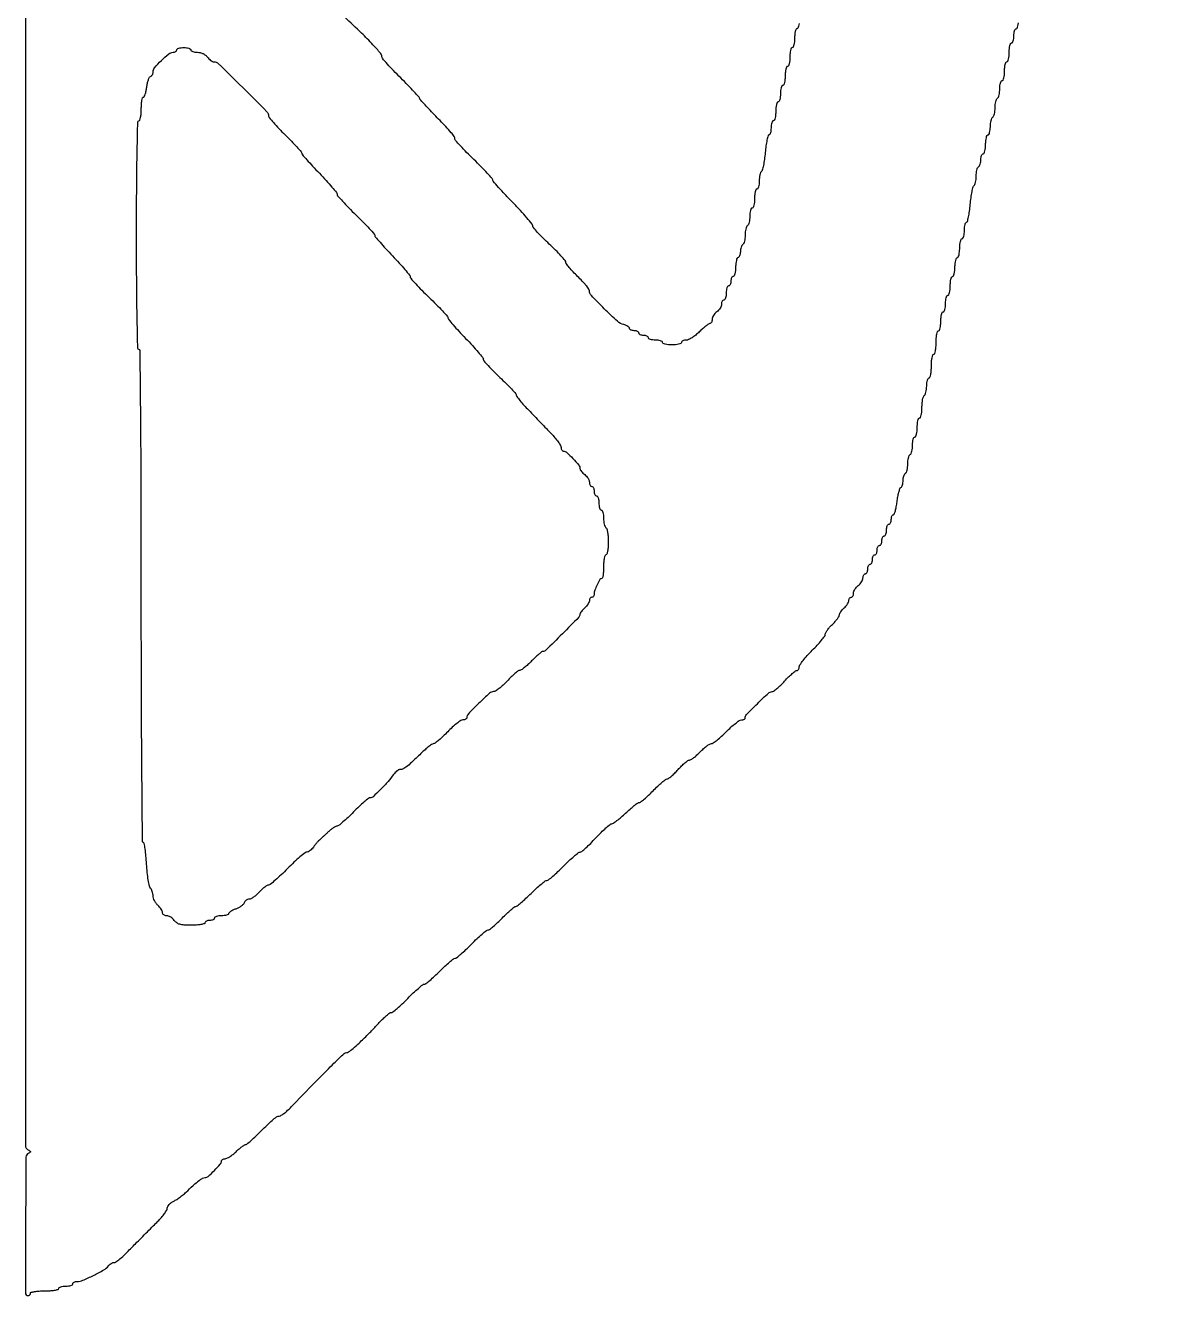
# Model space of a CAD drawing. Extents: x 70 to 555, y 277 to 2159.
# Drawn here: x 70 to 555, y 277 to 815 of the extents above; entities that cross this region are included whole.
import ezdxf

# ---------------------------------------------------------------- set-up
doc = ezdxf.new("R2010")
doc.units = 0

msp = doc.modelspace()

# ---------------------------------------------------------------- linework, layer by layer
for points in [[(69.871824, 2096.252673, 0.000001), (69.869436, 1218.5, 0.000001), (69.871824, 340.747327, 0.291392), (71.25, 338.583333, -0.029131), (71.85747, 338.255505, -0.260055), (72, 338, -0.260055), (71.85747, 337.744495, -0.029131), (71.25, 337.416667, 0.289323), (70.098124, 335.623151, 0.000875), (69.929157, 306.929034, 0.000794), (69.855771, 278.14533, 0.414495), (71, 277, 0.099038), (71.381638, 277.076342, 0.097945), (71.70625, 277.29375, 0.097945), (71.923658, 277.618362, 0.099038), (72, 278, -0.339565), (72.303225, 278.395008, -0.024068), (73.75, 278.708333, -0.025878), (75.683687, 278.928566, -0.015416), (78, 279, 0.015416), (80.316313, 279.071434, 0.025878), (82.25, 279.291667, 0.024068), (83.696775, 279.604992, 0.339565), (84, 280, -0.254951), (84.209557, 280.384262, -0.06271), (84.88125, 280.70625, -0.048861), (85.850749, 280.927234, -0.031626), (87, 281, 0.031626), (88.149251, 281.072766, 0.048861), (89.11875, 281.29375, 0.06271), (89.790443, 281.615738, 0.254951), (90, 282, -0.175128), (90.137885, 282.381596, -0.093037), (90.529824, 282.70625, -0.073259), (91.113619, 282.925979, -0.053482), (91.803656, 283, 0.100743), (94.169662, 283.481605, 0.014452), (98.682283, 285.554019, 0.015046), (103.065817, 287.889379, 0.089859), (105.040236, 289.548481, -0.034084), (105.569087, 290.103938, -0.035612), (106.161202, 290.573616, -0.038085), (106.728329, 290.900795, -0.112251), (107.164651, 291, 0.145768), (108.268411, 291.328772, 0.031524), (109.880707, 292.534272, 0.018007), (112.29741, 294.74564, 0.003338), (116.565838, 299, -0.00027), (118.942575, 301.398153, -0.000197), (121.58497, 304.059375, -0.000199), (124.091027, 306.579283, -0.000441), (126.006085, 308.5, 0.018221), (127.535744, 310.147362, 0.022682), (128.827538, 311.789425, 0.021772), (129.769056, 313.233793, 0.134443), (130.00067, 314.08102, -0.135607), (130.195004, 314.78554, -0.0525), (130.808009, 315.602679, -0.046983), (131.6979, 316.396459, -0.042447), (132.75, 317.040979, 0.030474), (134.028361, 317.782662, 0.013453), (135.626159, 318.907866, 0.013257), (137.260933, 320.194983, 0.017376), (138.679477, 321.459958, -0.005371), (141.751216, 324.334462, -0.024348), (143.637878, 325.900534, -0.042718), (144.981821, 326.740767, -0.118895), (146.056584, 327, 0.185477), (147.370416, 327.504735, 0.015847), (150.019983, 330.049691, 0.016068), (152.500223, 332.756698, 0.179278), (153, 334.105755, -0.165145), (153.115831, 334.446884, -0.095586), (153.443299, 334.737316, -0.076618), (153.931895, 334.933601, -0.057328), (154.509102, 335, 0.118124), (155.28917, 335.186897, 0.025709), (156.497048, 335.88125, 0.025435), (157.844853, 336.851604, 0.021972), (159.157416, 338, -0.013368), (160.425914, 339.148961, -0.017819), (161.640935, 340.11875, -0.015183), (162.688025, 340.846886, -0.145326), (163.203694, 341, 0.17657), (163.76677, 341.205244, 0.006044), (165.574273, 342.7625, 0.010686), (167.677535, 344.700857, 0.007181), (170, 347, -0.008679), (172.336124, 349.298852, -0.012611), (174.481692, 351.2375, -0.008191), (176.321587, 352.76588, -0.170832), (176.986826, 353, 0.12169), (178.025873, 353.256684, 0.040546), (179.358625, 354.10236, 0.02839), (181.054434, 355.540134, 0.010225), (183.302818, 357.766389, -0.001061), (194.416822, 369.181872, -0.005385), (200.69228, 375.463445, -0.003637), (204.961784, 379.585587, -0.192466), (205.998491, 380, 0.160352), (206.912211, 380.300768, 0.015618), (208.764455, 381.759876, 0.013959), (211.338422, 384.046631, 0.004275), (215.099379, 387.641667, 0.00989), (215.640953, 388.189536, 0.001043), (216.877395, 389.496302, 0.00129), (218.342947, 391.059758, 0.001035), (219.912645, 392.75, -0.013347), (221.500807, 394.377839, -0.018215), (223.021647, 395.751562, -0.015192), (224.336687, 396.788728, -0.160719), (224.976979, 397, 0.169743), (225.661132, 397.239151, 0.00861), (227.507676, 398.7625, 0.012966), (229.661275, 400.701202, 0.008963), (232, 403, -0.008689), (234.33622, 405.29885, -0.012624), (236.482084, 407.2375, -0.008207), (238.322222, 408.765692, -0.170791), (238.988162, 409, 0.166812), (239.647728, 409.226345, 0.009234), (241.367041, 410.615625, 0.013452), (243.373058, 412.392853, 0.009374), (245.543305, 414.5, -0.009007), (247.710438, 416.60721, -0.013002), (249.706849, 418.384375, -0.008689), (251.417974, 419.7794, -0.168211), (252.055143, 420, 0.172095), (252.698261, 420.228111, 0.007708), (254.530637, 421.7625, 0.012196), (256.666889, 423.701085, 0.008349), (259, 426, -0.008857), (261.337757, 428.298818, -0.012834), (263.488365, 430.2375, -0.008454), (265.332416, 431.762706, -0.170148), (266.009544, 432, 0.164134), (266.667878, 432.222093, 0.011198), (268.231366, 433.46875, 0.015068), (270.052807, 435.084589, 0.010692), (272, 437, -0.008926), (273.933756, 438.91568, -0.012932), (275.713834, 440.53125, -0.008546), (277.240538, 441.801685, -0.17087), (277.803903, 442, 0.170593), (278.378882, 442.202055, 0.007019), (280.091939, 443.615625, 0.011519), (282.089688, 445.392605, 0.007848), (284.281737, 447.5, -0.009587), (286.488783, 449.607089, -0.013681), (288.532847, 451.384375, -0.009571), (290.283922, 452.769383, -0.16396), (290.96829, 453, 0.169482), (291.656961, 453.240339, 0.008712), (293.505124, 454.7625, 0.01305), (295.66065, 456.701215, 0.009031), (298, 459, -0.009115), (300.340125, 461.298769, -0.013155), (302.498041, 463.2375, -0.008837), (304.348221, 464.7582, -0.169159), (305.042482, 465, 0.174791), (305.727179, 465.246902, 0.009577), (307.485742, 466.7625, 0.013928), (309.532366, 468.701245, 0.009655), (311.740517, 471, -0.009864), (313.950482, 473.298718, -0.014185), (316.002695, 475.2375, -0.009894), (317.766209, 476.749699, -0.173984), (318.463754, 477, 0.151908), (319.150006, 477.21342, 0.012656), (320.675616, 478.321875, 0.015967), (322.453854, 479.776336, 0.011634), (324.338659, 481.5, -0.010354), (326.21399, 483.223836, -0.014515), (327.963197, 484.678125, -0.010753), (329.460857, 485.800343, -0.156652), (330.082483, 486, 0.166753), (330.704198, 486.213276, 0.010156), (332.252792, 487.46875, 0.014249), (334.058067, 489.084486, 0.010002), (336, 491, -0.010193), (337.943386, 492.915485, -0.014477), (339.753131, 494.53125, -0.010444), (341.305778, 495.784227, -0.166027), (341.937679, 496, 0.162537), (342.537316, 496.200216, 0.015643), (343.753161, 497.175, 0.018612), (345.156975, 498.467923, 0.013642), (346.618965, 500, -0.015153), (348.089676, 501.531921, -0.020219), (349.520002, 502.825, -0.017881), (350.765084, 503.789031, -0.157047), (351.420196, 504, 0.144937), (352.070163, 504.192452, 0.019203), (353.255345, 505.028125, 0.020947), (354.614111, 506.159723, 0.016176), (356, 507.5, -0.018591), (357.399146, 508.840085, -0.023191), (358.797908, 509.971875, -0.022353), (360.03118, 510.796216, -0.136976), (360.761091, 511, 0.155424), (361.539886, 511.248079, 0.014713), (363.158383, 512.46875, 0.017706), (365.034825, 514.084922, 0.013033), (367, 516, -0.014872), (368.979434, 517.914836, -0.019632), (370.899241, 519.53125, -0.01738), (372.565077, 520.735143, -0.148845), (373.435076, 521, 0.051066), (374.033871, 521.061316, 0.07101), (374.540304, 521.243811, 0.091085), (374.880786, 521.513182, 0.18192), (375, 521.829994, -0.195632), (375.586, 523.270386, -0.005999), (380.213466, 527.90371, -0.006114), (384.94496, 532.417056, -0.189619), (386.426832, 533, 0.160897), (387.102233, 533.223117, 0.015088), (388.493981, 534.321875, 0.018137), (390.103885, 535.776399, 0.013278), (391.786065, 537.5, -0.011407), (393.455927, 539.223834, -0.016025), (395.02819, 540.678125, -0.012249), (396.381551, 541.79486, -0.167901), (396.975225, 542, 0.146794), (397.366023, 542.11726, 0.099102), (397.698972, 542.447011, 0.082908), (397.923414, 542.939996, 0.065542), (398, 543.521739, -0.152878), (398.272211, 544.391221, -0.014414), (399.615625, 546.212092, -0.017404), (401.393423, 548.325907, -0.012832), (403.5, 550.543478, 0.010909), (405.606879, 552.744359, 0.015258), (407.384375, 554.807134, 0.011547), (408.75115, 556.576807, 0.159981), (409, 557.334648, -0.13195), (409.181205, 558.009333, -0.024856), (409.88125, 559.090828, -0.025026), (410.851474, 560.304916, -0.020642), (412, 561.5, 0.018561), (413.148655, 562.685309, 0.023231), (414.11875, 563.870031, 0.022362), (414.825717, 564.914681, 0.138433), (415, 565.532104, -0.115458), (415.132608, 566.098718, -0.033308), (415.5875, 566.881566, -0.031585), (416.234557, 567.721988, -0.028997), (417, 568.5, 0.033439), (417.765355, 569.29186, 0.034148), (418.4125, 570.173392, 0.036283), (418.863329, 571.01364, 0.105367), (419, 571.654988, -0.072708), (419.075135, 572.168952, -0.087472), (419.29375, 572.604903, -0.100499), (419.618656, 572.896341, -0.133491), (420, 573, 0.173062), (420.381567, 573.136147, 0.093597), (420.70625, 573.522652, 0.073949), (420.925933, 574.098578, 0.054248), (421, 574.779241, -0.091287), (421.144747, 575.565449, -0.047927), (421.5875, 576.459276, -0.045499), (422.234851, 577.316802, -0.052224), (423, 578, 0.052224), (423.765149, 578.683198, 0.045499), (424.4125, 579.540724, 0.047927), (424.855253, 580.434551, 0.091287), (425, 581.220759, -0.054248), (425.074067, 581.901422, -0.073949), (425.29375, 582.477348, -0.093597), (425.618433, 582.863853, -0.173062), (426, 583, 0.191087), (426.381882, 583.151477, 0.088204), (426.70625, 583.5875, 0.068025), (426.926307, 584.234582, 0.048028), (427, 585, -0.048028), (427.073693, 585.765418, -0.068025), (427.29375, 586.4125, -0.088204), (427.618118, 586.848523, -0.191087), (428, 587, 0.191087), (428.381882, 587.151477, 0.088204), (428.70625, 587.5875, 0.068025), (428.926307, 588.234582, 0.048028), (429, 589, -0.048028), (429.073693, 589.765418, -0.068025), (429.29375, 590.4125, -0.088204), (429.618118, 590.848523, -0.191087), (430, 591, 0.191087), (430.381882, 591.151477, 0.088204), (430.70625, 591.5875, 0.068025), (430.926307, 592.234582, 0.048028), (431, 593, -0.048028), (431.073693, 593.765418, -0.068025), (431.29375, 594.4125, -0.088204), (431.618118, 594.848523, -0.191087), (432, 595, 0.191087), (432.381882, 595.151477, 0.088204), (432.70625, 595.5875, 0.068025), (432.926307, 596.234582, 0.048028), (433, 597, -0.048028), (433.073693, 597.765418, -0.068025), (433.29375, 598.4125, -0.088204), (433.618118, 598.848523, -0.191087), (434, 599, 0.226478), (434.382936, 599.182831, 0.074992), (434.70625, 599.734375, 0.057076), (434.926884, 600.542644, 0.038131), (435, 601.5, -0.038131), (435.073116, 602.457356, -0.057076), (435.29375, 603.265625, -0.074992), (435.617064, 603.817169, -0.226478), (436, 604, 0.191087), (436.381882, 604.151477, 0.088204), (436.70625, 604.5875, 0.068025), (436.926307, 605.234582, 0.048028), (437, 606, -0.042306), (437.064903, 606.765692, -0.061925), (437.259903, 607.4125, -0.081332), (437.546453, 607.851003, -0.210446), (437.884777, 608, 0.312368), (438.265488, 608.263561, 0.020233), (438.710931, 609.610995, 0.023724), (439.128207, 611.382153, 0.014911), (439.454764, 613.484237, -0.014321), (439.785015, 615.626772, -0.019739), (440.211885, 617.526321, -0.016755), (440.670792, 619.041838, -0.174151), (441.069987, 619.543254, 0.13475), (441.427816, 619.927871, 0.044205), (441.726809, 620.648895, 0.040302), (441.93138, 621.546078, 0.035921), (442, 622.5, -0.038534), (442.073871, 623.457084, -0.041947), (442.29375, 624.363811, -0.04604), (442.615613, 625.096789, -0.128561), (443, 625.5, 0.158284), (443.38656, 625.955916, 0.036095), (443.70625, 626.929939, 0.033884), (443.926564, 628.159953, 0.02738), (444, 629.5, -0.02738), (444.073436, 630.840047, -0.033884), (444.29375, 632.070061, -0.036095), (444.61344, 633.044084, -0.158284), (445, 633.5, 0.159713), (445.386693, 633.95866, 0.035556), (445.70625, 634.947275, 0.033489), (445.926586, 636.196361, 0.026918), (446, 637.559017, -0.027497), (446.072564, 638.877484, -0.043243), (446.29375, 639.989211, -0.053437), (446.614478, 640.770364, -0.275259), (447, 641, 0.295869), (447.387127, 641.251055, 0.04382), (447.70625, 642.175, 0.037669), (447.92761, 643.467056, 0.023598), (448, 645, -0.023598), (448.07239, 646.532944, -0.037669), (448.29375, 647.825, -0.04382), (448.612873, 648.748945, -0.295869), (449, 649, 0.308946), (449.388352, 649.26528, 0.037703), (449.70625, 650.304539, 0.03416), (449.927706, 651.738865, 0.021227), (450, 653.440983, -0.02093), (450.073113, 655.186816, -0.027868), (450.29375, 656.758975, -0.027581), (450.611109, 658.000298, -0.179846), (451, 658.5, 0.159713), (451.386693, 658.95866, 0.035556), (451.70625, 659.947275, 0.033489), (451.926586, 661.196361, 0.026918), (452, 662.559017, -0.027497), (452.072564, 663.877484, -0.043243), (452.29375, 664.989211, -0.053437), (452.614478, 665.770364, -0.275259), (453, 666, 0.322437), (453.389817, 666.280551, 0.031449), (453.70625, 667.46875, 0.03053), (453.927795, 669.083446, 0.01883), (454, 671, -0.01883), (454.072205, 672.916554, -0.03053), (454.29375, 674.53125, -0.031449), (454.610183, 675.719449, -0.322437), (455, 676, 0.322437), (455.389817, 676.280551, 0.031449), (455.70625, 677.46875, 0.03053), (455.927795, 679.083446, 0.01883), (456, 681, -0.01883), (456.072205, 682.916554, -0.03053), (456.29375, 684.53125, -0.031449), (456.610183, 685.719449, -0.322437), (457, 686, 0.295869), (457.387127, 686.251055, 0.04382), (457.70625, 687.175, 0.037669), (457.92761, 688.467056, 0.023598), (458, 690, -0.023598), (458.07239, 691.532944, -0.037669), (458.29375, 692.825, -0.04382), (458.612873, 693.748945, -0.295869), (459, 694, 0.277684), (459.385692, 694.232098, 0.052312), (459.70625, 695.028125, 0.042582), (459.927458, 696.158889, 0.027026), (460, 697.5, -0.027026), (460.072542, 698.841111, -0.042582), (460.29375, 699.971875, -0.052312), (460.614308, 700.767902, -0.277684), (461, 701, 0.295869), (461.387127, 701.251055, 0.04382), (461.70625, 702.175, 0.037669), (461.92761, 703.467056, 0.023598), (462, 705, -0.023598), (462.07239, 706.532944, -0.037669), (462.29375, 707.825, -0.04382), (462.612873, 708.748945, -0.295869), (463, 709, 0.295869), (463.387127, 709.251055, 0.04382), (463.70625, 710.175, 0.037669), (463.92761, 711.467056, 0.023598), (464, 713, -0.023598), (464.07239, 714.532944, -0.037669), (464.29375, 715.825, -0.04382), (464.612873, 716.748945, -0.295869), (465, 717, 0.295869), (465.387127, 717.251055, 0.04382), (465.70625, 718.175, 0.037669), (465.92761, 719.467056, 0.023598), (466, 721, -0.023598), (466.07239, 722.532944, -0.037669), (466.29375, 723.825, -0.04382), (466.612873, 724.748945, -0.295869), (467, 725, 0.277684), (467.385692, 725.232098, 0.052312), (467.70625, 726.028125, 0.042582), (467.927458, 727.158889, 0.027026), (468, 728.5, -0.023804), (468.063892, 729.841314, -0.037969), (468.259238, 730.971875, -0.044343), (468.540953, 731.779491, -0.294753), (468.882512, 732, 0.34095), (469.259974, 732.291248, 0.012007), (469.712053, 734.201165, 0.017795), (470.13441, 736.620657, 0.010951), (470.467207, 739.493327, -0.010635), (470.802712, 742.405427, -0.015526), (471.231994, 744.951661, -0.01093), (471.693226, 747.014879, -0.196323), (472.084695, 747.552344, 0.165524), (472.439156, 747.982566, 0.033322), (472.731129, 748.945315, 0.031878), (472.932883, 750.16371, 0.025097), (473, 751.5, -0.02738), (473.073436, 752.840047, -0.033884), (473.29375, 754.070061, -0.036095), (473.61344, 755.044084, -0.158284), (474, 755.5, 0.130646), (474.384508, 755.906663, 0.045439), (474.70625, 756.653525, 0.041396), (474.926158, 757.57934, 0.037634), (475, 758.559017, -0.039081), (475.07317, 759.49372, -0.058208), (475.29375, 760.282961, -0.076538), (475.617207, 760.820624, -0.222681), (476, 761, 0.295869), (476.387127, 761.251055, 0.04382), (476.70625, 762.175, 0.037669), (476.92761, 763.467056, 0.023598), (477, 765, -0.023598), (477.07239, 766.532944, -0.037669), (477.29375, 767.825, -0.04382), (477.612873, 768.748945, -0.295869), (478, 769, 0.275259), (478.385522, 769.229636, 0.053437), (478.70625, 770.010789, 0.043243), (478.927436, 771.122516, 0.027497), (479, 772.440983, -0.026918), (479.073414, 773.803639, -0.033489), (479.29375, 775.052725, -0.035556), (479.613307, 776.04134, -0.159713), (480, 776.5, 0.158284), (480.38656, 776.955916, 0.036095), (480.70625, 777.929939, 0.033884), (480.926564, 779.159953, 0.02738), (481, 780.5, -0.02738), (481.073436, 781.840047, -0.033884), (481.29375, 783.070061, -0.036095), (481.61344, 784.044084, -0.158284), (482, 784.5, 0.159713), (482.386693, 784.95866, 0.035556), (482.70625, 785.947275, 0.033489), (482.926586, 787.196361, 0.026918), (483, 788.559017, -0.027497), (483.072564, 789.877484, -0.043243), (483.29375, 790.989211, -0.053437), (483.614478, 791.770364, -0.275259), (484, 792, 0.295869), (484.387127, 792.251055, 0.04382), (484.70625, 793.175, 0.037669), (484.92761, 794.467056, 0.023598), (485, 796, -0.023598), (485.07239, 797.532944, -0.037669), (485.29375, 798.825, -0.04382), (485.612873, 799.748945, -0.295869), (486, 800, 0.295869), (486.387127, 800.251055, 0.04382), (486.70625, 801.175, 0.037669), (486.92761, 802.467056, 0.023598), (487, 804, -0.023598), (487.07239, 805.532944, -0.037669), (487.29375, 806.825, -0.04382), (487.612873, 807.748945, -0.295869), (488, 808, 0.254951), (488.384262, 808.209557, 0.06271), (488.70625, 808.88125, 0.048861), (488.927234, 809.850749, 0.031626), (489, 811, -0.031626), (489.072766, 812.149251, -0.048861), (489.29375, 813.11875, -0.06271), (489.615738, 813.790443, -0.254951), (490, 814, 0.295869), (490.387127, 814.251055, 0.04382), (490.70625, 815.175, 0.037669), (490.92761, 816.467056, 0.023598)], [(397.927458, 816.158889, -0.042582), (397.70625, 815.028125, -0.052312), (397.385692, 814.232098, -0.277684), (397, 814, 0.295869), (396.612873, 813.748945, 0.04382), (396.29375, 812.825, 0.037669), (396.07239, 811.532944, 0.023598), (396, 810, -0.023598), (395.92761, 808.467056, -0.037669), (395.70625, 807.175, -0.04382), (395.387127, 806.251055, -0.295869), (395, 806, 0.295869), (394.612873, 805.748945, 0.04382), (394.29375, 804.825, 0.037669), (394.07239, 803.532944, 0.023598), (394, 802, -0.023598), (393.92761, 800.467056, -0.037669), (393.70625, 799.175, -0.04382), (393.387127, 798.251055, -0.295869), (393, 798, 0.295869), (392.612873, 797.748945, 0.04382), (392.29375, 796.825, 0.037669), (392.07239, 795.532944, 0.023598), (392, 794, -0.023598), (391.92761, 792.467056, -0.037669), (391.70625, 791.175, -0.04382), (391.387127, 790.251055, -0.295869), (391, 790, 0.277684), (390.614308, 789.767902, 0.052312), (390.29375, 788.971875, 0.042582), (390.072542, 787.841111, 0.027026), (390, 786.5, -0.027026), (389.927458, 785.158889, -0.042582), (389.70625, 784.028125, -0.052312), (389.385692, 783.232098, -0.277684), (389, 783, 0.295869), (388.612873, 782.748945, 0.04382), (388.29375, 781.825, 0.037669), (388.07239, 780.532944, 0.023598), (388, 779, -0.023598), (387.92761, 777.467056, -0.037669), (387.70625, 776.175, -0.04382), (387.387127, 775.251055, -0.295869), (387, 775, 0.254951), (386.615738, 774.790443, 0.06271), (386.29375, 774.11875, 0.048861), (386.072766, 773.149251, 0.031626), (386, 772, -0.02784), (385.935948, 770.850522, -0.04372), (385.740762, 769.88125, -0.054246), (385.457609, 769.201098, -0.273511), (385.117488, 769, 0.34095), (384.740026, 768.708752, 0.012007), (384.287947, 766.798835, 0.017795), (383.86559, 764.379343, 0.010951), (383.532793, 761.506673, -0.010635), (383.197288, 758.594573, -0.015526), (382.768006, 756.048339, -0.01093), (382.306774, 753.985121, -0.196323), (381.915305, 753.447656, 0.166917), (381.560713, 753.01489, 0.032777), (381.268871, 752.037349, 0.03149), (381.067097, 750.799886, 0.024673), (381, 749.440983, -0.027497), (380.927436, 748.122516, -0.043243), (380.70625, 747.010789, -0.053437), (380.385522, 746.229636, -0.275259), (380, 746, 0.295869), (379.612873, 745.748945, 0.04382), (379.29375, 744.825, 0.037669), (379.07239, 743.532944, 0.023598), (379, 742, -0.023598), (378.92761, 740.467056, -0.037669), (378.70625, 739.175, -0.04382), (378.387127, 738.251055, -0.295869), (378, 738, 0.275259), (377.614478, 737.770364, 0.053437), (377.29375, 736.989211, 0.043243), (377.072564, 735.877484, 0.027497), (377, 734.559017, -0.026918), (376.926586, 733.196361, -0.033489), (376.70625, 731.947275, -0.035556), (376.386693, 730.95866, -0.159713), (376, 730.5, 0.158284), (375.61344, 730.044084, 0.036095), (375.29375, 729.070061, 0.033884), (375.073436, 727.840047, 0.02738), (375, 726.5, -0.02738), (374.926564, 725.159953, -0.033884), (374.70625, 723.929939, -0.036095), (374.38656, 722.955916, -0.158284), (374, 722.5, 0.130646), (373.615492, 722.093337, 0.045439), (373.29375, 721.346475, 0.041396), (373.073842, 720.42066, 0.037634), (373, 719.440983, -0.039081), (372.92683, 718.50628, -0.058208), (372.70625, 717.717039, -0.076538), (372.382793, 717.179376, -0.222681), (372, 717, 0.295869), (371.612873, 716.748945, 0.04382), (371.29375, 715.825, 0.037669), (371.07239, 714.532944, 0.023598), (371, 713, -0.023598), (370.92761, 711.467056, -0.037669), (370.70625, 710.175, -0.04382), (370.387127, 709.251055, -0.295869), (370, 709, 0.191087), (369.618118, 708.848523, 0.088204), (369.29375, 708.4125, 0.068025), (369.073693, 707.765418, 0.048028), (369, 707, -0.048028), (368.926307, 706.234582, -0.068025), (368.70625, 705.5875, -0.088204), (368.381882, 705.151477, -0.191087), (368, 705, 0.254951), (367.615738, 704.790443, 0.06271), (367.29375, 704.11875, 0.048861), (367.072766, 703.149251, 0.031626), (367, 702, -0.031626), (366.927234, 700.850749, -0.048861), (366.70625, 699.88125, -0.06271), (366.384262, 699.209557, -0.254951), (366, 699, 0.173062), (365.618433, 698.863853, 0.093597), (365.29375, 698.477348, 0.073949), (365.074067, 697.901422, 0.054248), (365, 697.220759, -0.091287), (364.855253, 696.434551, -0.047927), (364.4125, 695.540724, -0.045499), (363.765149, 694.683198, -0.052224), (363, 694, 0.052224), (362.234851, 693.316802, 0.045499), (361.5875, 692.459276, 0.047927), (361.144747, 691.565449, 0.091287), (361, 690.779241, -0.052363), (360.928512, 690.098496, -0.072231), (360.716042, 689.522652, -0.092169), (360.402255, 689.135812, -0.17822), (360.033333, 689, 0.152959), (359.480839, 688.826933, 0.014381), (358.3225, 687.971875, 0.01738), (356.977724, 686.840551, 0.01281), (355.566667, 685.5, -0.026437), (354.077391, 684.160405, -0.028927), (352.4975, 683.028125, -0.030118), (351.046969, 682.228565, -0.111347), (350.033333, 682, 0.047211), (349.255118, 681.926356, 0.067192), (348.597292, 681.70625, 0.087342), (348.153714, 681.38194, 0.19368), (348, 681, -0.295869), (347.748945, 680.612873, -0.04382), (346.825, 680.29375, -0.037669), (345.532944, 680.07239, -0.023598), (344, 680, -0.023598), (342.467056, 680.07239, -0.037669), (341.175, 680.29375, -0.04382), (340.251055, 680.612873, -0.295869), (340, 681, 0.254951), (339.790443, 681.384262, 0.06271), (339.11875, 681.70625, 0.048861), (338.149251, 681.927234, 0.031626), (337, 682, -0.031626), (335.850749, 682.072766, -0.048861), (334.88125, 682.29375, -0.06271), (334.209557, 682.615738, -0.254951), (334, 683, 0.191087), (333.848523, 683.381882, 0.088204), (333.4125, 683.70625, 0.068025), (332.765418, 683.926307, 0.048028), (332, 684, -0.048028), (331.234582, 684.073693, -0.068025), (330.5875, 684.29375, -0.088204), (330.151477, 684.618118, -0.191087), (330, 685, 0.191087), (329.848523, 685.381882, 0.088204), (329.4125, 685.70625, 0.068025), (328.765418, 685.926307, 0.048028), (328, 686, -0.047078), (327.234536, 686.072234, -0.067056), (326.5875, 686.288153, -0.087199), (326.151146, 686.606276, -0.194105), (326, 686.980948, 0.192365), (325.832576, 687.400016, 0.057105), (325.293207, 687.851136, 0.048106), (324.514965, 688.262561, 0.036083), (323.593895, 688.56579, -0.123029), (320.932082, 689.988075, -0.010748), (315.320359, 695.290376, -0.008451), (309.820696, 700.901729, -0.191917), (309, 702.961132, 0.162409), (308.772372, 703.643435, 0.011889), (307.53125, 705.217145, 0.0156), (305.915343, 707.04931, 0.011149), (304, 709, -0.010833), (302.08461, 710.948274, -0.015233), (300.46875, 712.773031, -0.011411), (299.22383, 714.339651, -0.163599), (299, 715.005422, 0.17909), (298.744066, 715.697043, 0.007206), (296.94375, 717.736253, 0.011867), (294.682204, 720.109018, 0.008042), (292, 722.707658, -0.008315), (289.317855, 725.30907, -0.012218), (287.05625, 727.690416, -0.007601), (285.261896, 729.736363, -0.17804), (285, 730.448545, 0.17414), (284.732851, 731.192336, 0.00487), (282.503125, 733.842864, 0.009423), (279.757305, 736.923652, 0.006269), (276.5, 740.355187, -0.004515), (273.242161, 743.763258, -0.006986), (270.496875, 746.770682, -0.002747), (268.206055, 749.380507, -0.180653), (268, 749.9322, 0.185669), (267.79141, 750.474561, 0.003312), (265.65, 752.815375, 0.007797), (263.066112, 755.516827, 0.005064), (260, 758.561661, -0.00521), (256.933929, 761.608238, -0.008004), (254.35, 764.315143, -0.003484), (252.213441, 766.658905, -0.185127), (252, 767.21562, 0.149219), (251.675075, 768.280126, 0.0276), (250.424245, 769.933426, 0.015007), (248.088564, 772.528256, 0.002283), (243.25, 777.543572, -0.004291), (240.854478, 780.046643, -0.006665), (238.835937, 782.250515, -0.002507), (237.145233, 784.16583, -0.181499), (237, 784.552743, 0.188288), (236.847361, 784.943707, 0.001669), (234.65, 787.312967, 0.005452), (232.066546, 790.020161, 0.003456), (229, 793.121049, -0.005768), (225.934118, 796.250077, -0.008766), (223.35, 799.045506, -0.004191), (221.233408, 801.457667, -0.179864), (221, 802.085522, 0.178546), (220.438496, 803.607829, 0.011147), (217.190222, 807.244616, 0.012288), (212.394711, 812.132128, 0.004267), (205.25, 818.947225, -0.010654)]]:
    msp.add_lwpolyline(points, format="xyb")
msp.add_lwpolyline([(140, 805, 0.243162), (140.198306, 804.616345, 0.067924), (140.816402, 804.29375, 0.052207), (141.71471, 804.072901, 0.034201), (142.779241, 804, -0.058124), (143.992383, 803.858496, -0.052617), (145.184204, 803.440426, -0.054179), (146.227337, 802.799784, -0.071939), (147, 802, 0.039846), (147.650033, 801.234759, 0.040593), (148.409454, 800.5875, 0.043877), (149.161065, 800.140031, 0.112798), (149.773882, 800, -0.195619), (151.648379, 799.237446, -0.002015), (161.980855, 789.082192, -0.001998), (172.236656, 778.839178, -0.198036), (173, 776.987479, 0.175424), (173.243166, 776.315729, 0.006244), (175.05625, 774.193996, 0.010864), (177.317706, 771.723908, 0.007321), (180, 769, -0.005368), (182.683076, 766.296496, -0.00821), (184.945096, 763.889944, -0.003698), (186.809709, 761.809034, -0.181323), (187.004582, 761.298274, 0.176894), (187.197804, 760.778486, 0.003039), (189.209596, 758.448047, 0.00732), (191.631536, 755.757269, 0.004758), (194.504582, 752.716353, -0.006275), (197.376901, 749.657665, -0.009421), (199.798221, 746.911368, -0.004892), (201.763345, 744.549519, -0.172734), (202, 743.884929, 0.181222), (202.247088, 743.22559, 0.004822), (204.35, 740.860328, 0.009494), (206.934222, 738.116115, 0.006285), (210, 735.059763, -0.005322), (213.066359, 732.014577, -0.008156), (215.651346, 729.305196, -0.003626), (217.784892, 726.96078, -0.183506), (218.004582, 726.391187, 0.175004), (218.215386, 725.816615, 0.003688), (220.209596, 723.47534, 0.008099), (222.631687, 720.763876, 0.005313), (225.504582, 717.716353, -0.006378), (228.376874, 714.656439, -0.009559), (230.798221, 711.906321, -0.005027), (232.760461, 709.542034, -0.172348), (233, 708.867747, 0.182111), (233.251337, 708.200569, 0.005041), (235.35, 705.858454, 0.009746), (237.934251, 703.140596, 0.006462), (241, 700.118818, -0.005783), (244.067, 697.104013, -0.00879), (246.654517, 694.407833, -0.004202), (248.775847, 692.079228, -0.180563), (249.015378, 691.467424, 0.171054), (249.244328, 690.849291, 0.00422), (251.224846, 688.507416, 0.008652), (253.645976, 685.789624, 0.005725), (256.515378, 682.749313, -0.006662), (259.383463, 679.698964, -0.009941), (261.801392, 676.949939, -0.005404), (263.753186, 674.588543, -0.171633), (264, 673.890708, 0.179947), (264.251726, 673.213912, 0.00694), (266.05625, 671.181383, 0.011629), (268.317753, 668.817098, 0.007858), (271, 666.223275, -0.006889), (273.682465, 663.639285, -0.010346), (275.94375, 661.305514, -0.005584), (277.771139, 659.295185, -0.183674), (278, 658.693194, 0.165333), (278.202177, 658.098485, 0.007715), (279.542188, 656.409988, 0.012057), (281.238507, 654.437941, 0.008305), (283.25, 652.283499, 0.000055), (285.570002, 649.880445, 0.000037), (288.20625, 647.150828, 0.000038), (290.747929, 644.519918, 0.000076), (292.75, 642.448501, -0.016023), (294.377421, 640.65355, -0.020497), (295.751562, 638.895563, -0.018859), (296.764656, 637.365175, -0.137619), (297, 636.526316, 0.063101), (297.073944, 635.942736, 0.081161), (297.291195, 635.448355, 0.0983), (297.613249, 635.117536, 0.151865), (297.991302, 635, -0.189841), (299.324936, 634.47471, -0.015993), (301.997478, 631.81804, -0.016555), (304.487733, 628.997492, -0.174278), (305, 627.572445, 0.125545), (305.136099, 627.038954, 0.040344), (305.5875, 626.350282, 0.037324), (306.234637, 625.635061, 0.034062), (307, 625, -0.052224), (307.765149, 624.316802, -0.045499), (308.4125, 623.459276, -0.047927), (308.855253, 622.565449, -0.091287), (309, 621.779241, 0.054248), (309.074067, 621.098578, 0.073949), (309.29375, 620.522652, 0.093597), (309.618433, 620.136147, 0.173062), (310, 620, -0.191087), (310.381882, 619.848523, -0.088204), (310.70625, 619.4125, -0.068025), (310.926307, 618.765418, -0.048028), (311, 618, 0.048028), (311.073693, 617.234582, 0.068025), (311.29375, 616.5875, 0.088204), (311.618118, 616.151477, 0.191087), (312, 616, -0.254951), (312.384262, 615.790443, -0.06271), (312.70625, 615.11875, -0.048861), (312.927234, 614.149251, -0.031626), (313, 613, 0.031626), (313.072766, 611.850749, 0.048861), (313.29375, 610.88125, 0.06271), (313.615738, 610.209557, 0.254951), (314, 610, -0.275259), (314.385522, 609.770364, -0.053437), (314.70625, 608.989211, -0.043243), (314.927436, 607.877484, -0.027497), (315, 606.559017, 0.026918), (315.073414, 605.196361, 0.033489), (315.29375, 603.947275, 0.035556), (315.613307, 602.95866, 0.159713), (316, 602.5, -0.194165), (316.39092, 601.967949, -0.021638), (316.70625, 600.465225, -0.023783), (316.927098, 598.570094, -0.017115), (317, 596.440983, -0.017292), (316.927848, 594.35528, -0.028158), (316.70625, 592.598289, -0.027462), (316.390894, 591.290799, -0.331172), (316, 591, 0.322437), (315.610183, 590.719449, 0.031449), (315.29375, 589.53125, 0.03053), (315.072205, 587.916554, 0.01883), (315, 586, -0.014092), (314.945948, 584.08261, -0.023078), (314.779688, 582.466458, -0.019373), (314.545161, 581.229679, -0.346511), (314.25, 580.992198, 0.262796), (313.473759, 580.543235, 0.020084), (312.288226, 578.332808, 0.026575), (311.291272, 575.968163, 0.08668), (311, 574.300635, -0.07531), (310.924725, 573.803702, -0.08893), (310.70625, 573.382062, -0.100706), (310.381357, 573.100198, -0.129178), (310, 573, 0.133491), (309.618656, 572.896341, 0.100499), (309.29375, 572.604903, 0.087472), (309.075135, 572.168952, 0.072708), (309, 571.654988, -0.105367), (308.863329, 571.01364, -0.036283), (308.4125, 570.173392, -0.034148), (307.765355, 569.29186, -0.033439), (307, 568.5, 0.021782), (306.234333, 567.743886, 0.02636), (305.5875, 566.968745, 0.026499), (305.12226, 566.273467, 0.134993), (305, 565.828883, -0.196371), (304.472123, 564.536628, -0.002067), (297.518635, 557.504102, -0.002061), (290.506154, 550.52806, -0.197165), (289.219077, 550, 0.16764), (288.733985, 549.832656, 0.009683), (287.497411, 548.825, 0.013862), (286.055511, 547.532447, 0.009686), (284.5, 546, -0.013462), (282.921259, 544.467987, -0.018158), (281.40824, 543.175, -0.015344), (280.101671, 542.201906, -0.153555), (279.459735, 542, 0.162323), (278.811153, 541.783742, 0.013862), (277.419626, 540.678125, 0.017198), (275.805858, 539.223686, 0.012465), (274.107626, 537.5, -0.016522), (272.382082, 535.776783, -0.021439), (270.685324, 534.321875, -0.019751), (269.201958, 533.248389, -0.147799), (268.38002, 533, 0.18588), (266.648871, 532.333398, 0.009078), (262.085726, 528.054316, 0.008887), (257.672159, 523.60695, 0.193308), (257, 521.933345, -0.172059), (256.873714, 521.577224, -0.093863), (256.515412, 521.27417, -0.074285), (255.981415, 521.069151, -0.054625), (255.350339, 521, 0.147177), (254.445025, 520.727616, 0.018852), (252.777042, 519.53125, 0.02073), (250.863152, 517.914729, 0.015904), (248.906724, 516, -0.010495), (246.991437, 514.084541, -0.014871), (245.202951, 512.46875, -0.010887), (243.667289, 511.218772, -0.166881), (243.030069, 511, 0.153428), (242.397349, 510.801166, 0.012269), (240.968321, 509.751563, 0.01569), (239.302012, 508.377942, 0.011375), (237.531739, 506.75, -0.003675), (233.545813, 502.969629, -0.023891), (231.438297, 501.180713, -0.050079), (229.9998, 500.286916, -0.114468), (228.762966, 500, 0.119171), (228.152725, 499.852458, 0.043833), (227.397658, 499.376902, 0.040364), (226.631149, 498.690453, 0.038394), (225.970759, 497.878816, -0.029335), (223.633488, 494.897631, -0.016329), (220.464889, 491.538511, -0.009632), (217.270669, 488.486355, -0.188019), (216.023021, 488, 0.169743), (215.338868, 487.760849, 0.00861), (213.492324, 486.2375, 0.012966), (211.338725, 484.298798, 0.008963), (209, 482, -0.008704), (206.663642, 479.701153, -0.012643), (204.517354, 477.7625, -0.008229), (202.676868, 476.234578, -0.170734), (202.009925, 476, 0.118678), (201.43522, 475.861641, 0.024479), (200.525582, 475.339063, 0.024462), (199.504735, 474.611328, 0.020902), (198.502694, 473.75, -0.001892), (197.486189, 472.806746, -0.001682), (196.421845, 471.833165, -0.001687), (195.458248, 470.963592, -0.005192), (194.798148, 470.384178, 0.027379), (194.197337, 469.807674, 0.011416), (193.449296, 468.969214, 0.011254), (192.687385, 468.033035, 0.014305), (192.029241, 467.134178, -0.038495), (191.368401, 466.317571, -0.040503), (190.60056, 465.626915, -0.044006), (189.843565, 465.148502, -0.119477), (189.230967, 465, 0.169174), (188.429436, 464.720814, 0.008602), (186.265521, 462.94375, 0.012945), (183.741375, 460.681925, 0.008953), (181, 458, -0.007744), (178.271577, 455.317803, -0.011414), (175.787486, 453.05625, -0.006842), (173.655436, 451.253041, -0.173806), (172.949483, 451, 0.140508), (172.340141, 450.825316, 0.022813), (171.316159, 450.11875, 0.023624), (170.157036, 449.148656, 0.018839), (169, 448, -0.024325), (167.817618, 446.851653, -0.028098), (166.582574, 445.88125, -0.028924), (165.460745, 445.190416, -0.124165), (164.705779, 445, 0.093162), (164.091103, 444.884468, 0.066788), (163.477765, 444.545445, 0.064925), (162.958692, 444.044127, 0.076831), (162.620176, 443.452578, -0.106667), (162.183769, 442.784933, -0.038809), (161.31568, 442.051155, -0.036327), (160.210041, 441.370929, -0.035889), (159.013187, 440.854752, 0.024991), (157.859194, 440.386591, 0.034915), (156.885124, 439.847892, 0.037558), (156.186558, 439.316776, 0.214622), (156, 438.902175, -0.270316), (155.797316, 438.554668, -0.05572), (155.11875, 438.265014, -0.044596), (154.149441, 438.065507, -0.028472), (153, 438, 0.031626), (151.850749, 437.927234, 0.048861), (150.88125, 437.70625, 0.06271), (150.209557, 437.384262, 0.254951), (150, 437, -0.191087), (149.848523, 436.618118, -0.088204), (149.4125, 436.29375, -0.068025), (148.765418, 436.073693, -0.048028), (148, 436, 0.048028), (147.234582, 435.926307, 0.068025), (146.5875, 435.70625, 0.088204), (146.151477, 435.381882, 0.191087), (146, 435, -0.33676), (145.701949, 434.607659, -0.025039), (144.30519, 434.293258, -0.026632), (142.43988, 434.071963, -0.01621), (140.220759, 434, -0.01439), (137.191381, 434.087203, -0.053212), (135.306621, 434.398874, -0.084166), (134.014096, 435.004438, -0.085254), (133, 436, 0.052224), (132.316802, 436.765149, 0.045499), (131.459276, 437.4125, 0.047927), (130.565449, 437.855253, 0.091287), (129.779241, 438, -0.073985), (129.099396, 438.101151, -0.088201), (128.522652, 438.395097, -0.100618), (128.137101, 438.832092, -0.131342), (128, 439.345012, 0.105367), (127.863329, 439.98636, 0.036283), (127.4125, 440.826608, 0.034148), (126.765355, 441.70814, 0.033439), (126, 442.5, -0.051355), (125.234597, 443.350794, -0.040473), (124.5875, 444.408392, -0.041743), (124.144675, 445.501967, -0.075471), (124, 446.454988, 0.045614), (123.917401, 447.358514, 0.037095), (123.670692, 448.29921, 0.038445), (123.308903, 449.137355, 0.075405), (122.878953, 449.721047, -0.146117), (122.413537, 450.582755, -0.011436), (121.935151, 453.179729, -0.014815), (121.52022, 456.361729, -0.010771), (121.240247, 459.921047, 0.008867), (120.979776, 463.401912, 0.014578), (120.621646, 466.333058, 0.008232), (120.222179, 468.699977, 0.361389), (119.861294, 469, -0.411722), (119.505334, 469.352942, -0.000068), (119.252061, 499.582253, -0.001295), (119.061588, 533.280598, -0.000766), (119, 573.5, 0.00063), (118.942159, 619.4348, 0.001763), (118.747608, 651.625, 0.000176), (118.490743, 677.514273, 0.411208), (118, 678, -0.407279), (117.519208, 678.469514, -0.00078), (117.255155, 690.375, -0.003762), (117.058812, 705.371909, -0.001392), (117, 726.5, -0.001392), (117.058812, 747.628091, -0.003762), (117.255155, 762.625, -0.00078), (117.519208, 774.530486, -0.407279), (118, 775, 0.322437), (118.389817, 775.280551, 0.031449), (118.70625, 776.46875, 0.03053), (118.927795, 778.083446, 0.01883), (119, 780, -0.016332), (119.062625, 781.916722, -0.026663), (119.255072, 783.53125, -0.025011), (119.528271, 784.741801, -0.33662), (119.868331, 785, 0.28924), (120.238461, 785.233661, 0.029333), (120.648193, 786.242121, 0.02954), (121.023589, 787.608033, 0.018956), (121.303822, 789.228497, -0.02203), (121.598779, 790.873818, -0.030152), (122.017079, 792.319106, -0.03054), (122.4883, 793.424173, -0.198786), (122.935491, 793.81183, 0.109478), (123.342486, 794.055706, 0.070109), (123.687301, 794.488371, 0.065246), (123.920434, 795.035833, 0.068175), (124, 795.616667, -0.176117), (124.664985, 797.446017, -0.023261), (127.503541, 800.530942, -0.023365), (130.617345, 803.338527, -0.173461), (132.466667, 804, 0.063376), (133.05292, 804.074609, 0.081363), (133.549583, 804.29375, 0.098399), (133.881912, 804.618633, 0.151278), (134, 805, -0.254951), (134.209557, 805.384262, -0.06271), (134.88125, 805.70625, -0.048861), (135.850749, 805.927234, -0.031626), (137, 806, -0.031626), (138.149251, 805.927234, -0.048861), (139.11875, 805.70625, -0.06271), (139.790443, 805.384262, -0.254951)], format="xyb", close=True)

doc.saveas('drawing.dxf')
